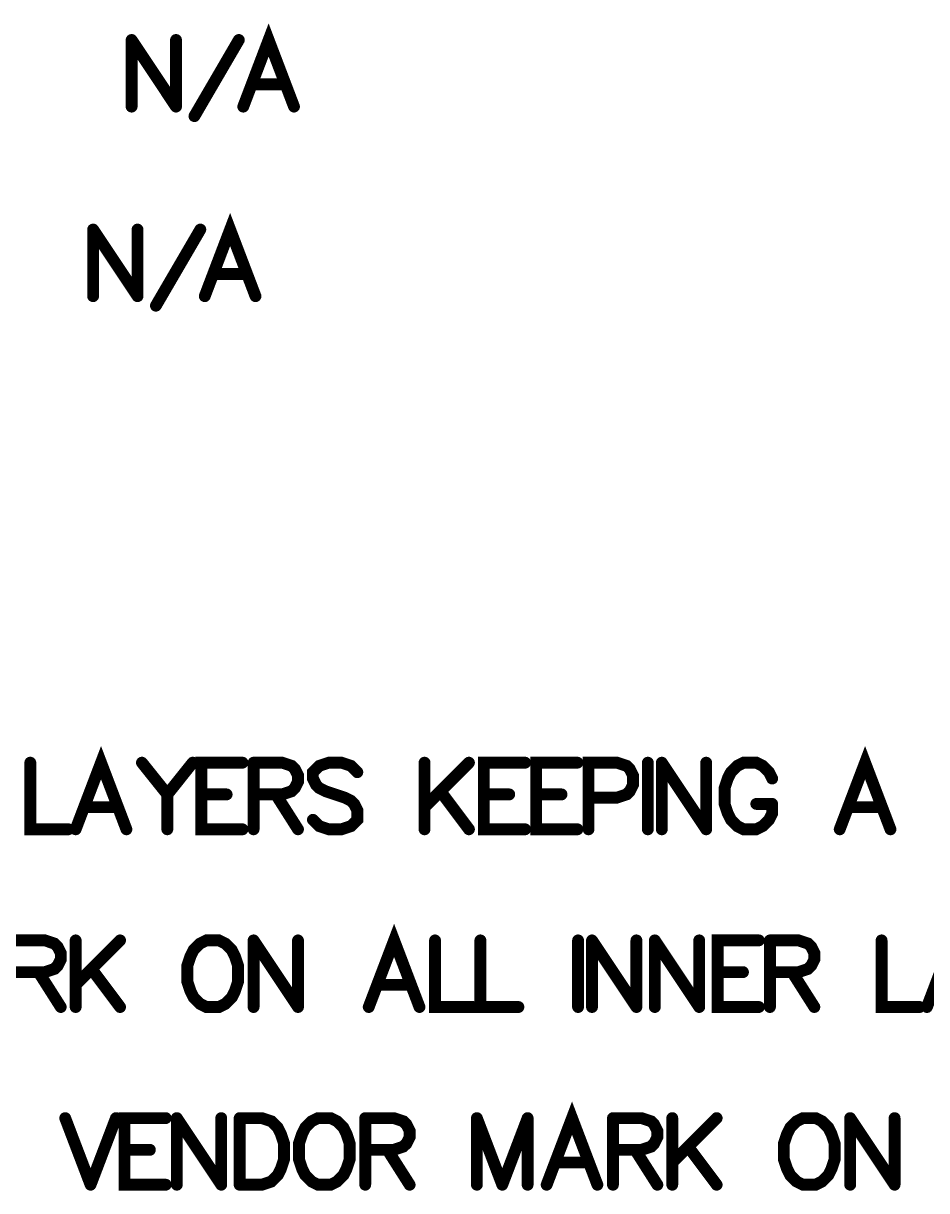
# Model space of a CAD drawing. Extents: x -9.8 to 23.3, y -7.1 to 14.3.
# Drawn here: x -4.315 to -3.552, y 6.135 to 7.12 of the extents above; entities that cross this region are included whole.
import ezdxf

# ---------------------------------------------------------------- set-up
doc = ezdxf.new("R2010")
doc.units = 0
doc.layers.add('2D_LINE_00', color=1, linetype='CONTINUOUS')

# ---------------------------------------------------------------- blocks, each defined once
blk = doc.blocks.new('SMOOTH_0$01')
at = {"const_width": 0.005}
blk.add_lwpolyline([(-0.0025, 0, 1), (0.0025, 0, 1)], format="xyb", close=True, dxfattribs=at)
blk = doc.blocks.new('DRAWING_1382')
at = {"layer": '2D_LINE_00', "const_width": 0.01}
blk.add_lwpolyline([(0, 0), (0.02142, -0.05624)], dxfattribs=at)
at = {"layer": '2D_LINE_00'}
for p in [(0, 0), (0.02142, -0.05624)]:
    blk.add_blockref('SMOOTH_0$01', p, dxfattribs=at)
blk = doc.blocks.new('DRAWING_1383')
at = {"layer": '2D_LINE_00', "const_width": 0.01}
blk.add_lwpolyline([(0, 0), (-0.02142, -0.05624)], dxfattribs=at)
at = {"layer": '2D_LINE_00'}
for p in [(0, 0), (-0.02142, -0.05624)]:
    blk.add_blockref('SMOOTH_0$01', p, dxfattribs=at)
blk = doc.blocks.new('DRAWING_1384')
at = {"layer": '2D_LINE_00', "const_width": 0.01}
blk.add_lwpolyline([(0, 0), (-0.03481, 0), (-0.03481, -0.05624), (0, -0.05624)], dxfattribs=at)
at = {"layer": '2D_LINE_00'}
for p in [(-0.03481, 0), (0, 0), (-0.03481, -0.05624), (0, -0.05624)]:
    blk.add_blockref('SMOOTH_0$01', p, dxfattribs=at)
blk = doc.blocks.new('DRAWING_1385')
at = {"layer": '2D_LINE_00', "const_width": 0.01}
blk.add_lwpolyline([(0, 0), (0.02142, 0)], dxfattribs=at)
at = {"layer": '2D_LINE_00'}
for p in [(0, 0), (0.02142, 0)]:
    blk.add_blockref('SMOOTH_0$01', p, dxfattribs=at)
blk = doc.blocks.new('DRAWING_1386')
at = {"layer": '2D_LINE_00', "const_width": 0.01}
blk.add_lwpolyline([(0, 0), (0, -0.05624)], dxfattribs=at)
at = {"layer": '2D_LINE_00'}
for p in [(0, 0), (0, -0.05624)]:
    blk.add_blockref('SMOOTH_0$01', p, dxfattribs=at)
blk = doc.blocks.new('DRAWING_1387')
at = {"layer": '2D_LINE_00', "const_width": 0.01}
blk.add_lwpolyline([(0, 0), (0.03749, -0.05624)], dxfattribs=at)
at = {"layer": '2D_LINE_00'}
for p in [(0, 0), (0.03749, -0.05624)]:
    blk.add_blockref('SMOOTH_0$01', p, dxfattribs=at)
blk = doc.blocks.new('DRAWING_1388')
at = {"layer": '2D_LINE_00', "const_width": 0.01}
blk.add_lwpolyline([(0, 0), (0, -0.05624)], dxfattribs=at)
at = {"layer": '2D_LINE_00'}
for p in [(0, 0), (0, -0.05624)]:
    blk.add_blockref('SMOOTH_0$01', p, dxfattribs=at)
blk = doc.blocks.new('DRAWING_1389')
at = {"layer": '2D_LINE_00', "const_width": 0.01}
blk.add_lwpolyline([(0, 0), (0, -0.05624)], dxfattribs=at)
at = {"layer": '2D_LINE_00'}
for p in [(0, 0), (0, -0.05624)]:
    blk.add_blockref('SMOOTH_0$01', p, dxfattribs=at)
blk = doc.blocks.new('DRAWING_1390')
at = {"layer": '2D_LINE_00', "const_width": 0.01}
blk.add_lwpolyline([(0, 0), (0.01874, 0), (0.02678, -0.00268), (0.03213, -0.00804), (0.03481, -0.01339), (0.03749, -0.02143), (0.03749, -0.03482), (0.03481, -0.04285), (0.03213, -0.04821), (0.02678, -0.05356), (0.01874, -0.05624), (0, -0.05624)], dxfattribs=at)
at = {"layer": '2D_LINE_00'}
for p in [(0, 0), (0.01874, 0), (0.02678, -0.00268), (0.03213, -0.00804), (0.03481, -0.01339), (0.03749, -0.02143), (0.03481, -0.04285), (0.03749, -0.03482), (0.02678, -0.05356), (0.03213, -0.04821), (0, -0.05624), (0.01874, -0.05624)]:
    blk.add_blockref('SMOOTH_0$01', p, dxfattribs=at)
blk = doc.blocks.new('DRAWING_1391')
at = {"layer": '2D_LINE_00', "const_width": 0.01}
blk.add_lwpolyline([(0, 0), (-0.00535, -0.00268), (-0.01071, -0.00804), (-0.01339, -0.01339), (-0.01607, -0.02143), (-0.01607, -0.03482), (-0.01339, -0.04285), (-0.01071, -0.04821), (-0.00535, -0.05356), (0, -0.05624), (0.01071, -0.05624), (0.01607, -0.05356), (0.02143, -0.04821), (0.02411, -0.04285), (0.02678, -0.03482), (0.02678, -0.02143), (0.02411, -0.01339), (0.02143, -0.00804), (0.01607, -0.00268), (0.01071, 0), (0, 0)], dxfattribs=at)
at = {"layer": '2D_LINE_00'}
for p in [(-0.00535, -0.00268), (0, 0), (0, 0), (0.01071, 0), (0.01607, -0.00268), (-0.01339, -0.01339), (-0.01071, -0.00804), (0.02143, -0.00804), (0.02411, -0.01339), (-0.01607, -0.02143), (0.02678, -0.02143), (-0.01607, -0.03482), (-0.01339, -0.04285), (0.02411, -0.04285), (0.02678, -0.03482), (-0.01071, -0.04821), (-0.00535, -0.05356), (0.01607, -0.05356), (0.02143, -0.04821), (0, -0.05624), (0.01071, -0.05624)]:
    blk.add_blockref('SMOOTH_0$01', p, dxfattribs=at)
blk = doc.blocks.new('DRAWING_1392')
at = {"layer": '2D_LINE_00', "const_width": 0.01}
blk.add_lwpolyline([(0, 0), (0, -0.05624)], dxfattribs=at)
at = {"layer": '2D_LINE_00'}
for p in [(0, 0), (0, -0.05624)]:
    blk.add_blockref('SMOOTH_0$01', p, dxfattribs=at)
blk = doc.blocks.new('DRAWING_1393')
at = {"layer": '2D_LINE_00', "const_width": 0.01}
blk.add_lwpolyline([(0, 0), (0.0241, 0), (0.03213, -0.00268), (0.03481, -0.00536), (0.03749, -0.01071), (0.03749, -0.01607), (0.03481, -0.02143), (0.03213, -0.0241), (0.0241, -0.02678), (0, -0.02678)], dxfattribs=at)
at = {"layer": '2D_LINE_00'}
for p in [(0, 0), (0.0241, 0), (0.03213, -0.00268), (0.03481, -0.00536), (0.03749, -0.01071), (0.03213, -0.0241), (0.03481, -0.02143), (0.03749, -0.01607), (0, -0.02678), (0.0241, -0.02678)]:
    blk.add_blockref('SMOOTH_0$01', p, dxfattribs=at)
blk = doc.blocks.new('DRAWING_1394')
at = {"layer": '2D_LINE_00', "const_width": 0.01}
blk.add_lwpolyline([(0, 0), (0.01875, -0.02946)], dxfattribs=at)
at = {"layer": '2D_LINE_00'}
for p in [(0, 0), (0.01875, -0.02946)]:
    blk.add_blockref('SMOOTH_0$01', p, dxfattribs=at)
blk = doc.blocks.new('DRAWING_1395')
at = {"layer": '2D_LINE_00', "const_width": 0.01}
blk.add_lwpolyline([(0, 0), (0, -0.05624)], dxfattribs=at)
at = {"layer": '2D_LINE_00'}
for p in [(0, 0), (0, -0.05624)]:
    blk.add_blockref('SMOOTH_0$01', p, dxfattribs=at)
blk = doc.blocks.new('DRAWING_1396')
at = {"layer": '2D_LINE_00', "const_width": 0.01}
blk.add_lwpolyline([(0, 0), (0.02143, -0.05624)], dxfattribs=at)
at = {"layer": '2D_LINE_00'}
for p in [(0, 0), (0.02143, -0.05624)]:
    blk.add_blockref('SMOOTH_0$01', p, dxfattribs=at)
blk = doc.blocks.new('DRAWING_1397')
at = {"layer": '2D_LINE_00', "const_width": 0.01}
blk.add_lwpolyline([(0, 0), (-0.02142, -0.05624)], dxfattribs=at)
at = {"layer": '2D_LINE_00'}
for p in [(0, 0), (-0.02142, -0.05624)]:
    blk.add_blockref('SMOOTH_0$01', p, dxfattribs=at)
blk = doc.blocks.new('DRAWING_1398')
at = {"layer": '2D_LINE_00', "const_width": 0.01}
blk.add_lwpolyline([(0, 0), (0, -0.05624)], dxfattribs=at)
at = {"layer": '2D_LINE_00'}
for p in [(0, 0), (0, -0.05624)]:
    blk.add_blockref('SMOOTH_0$01', p, dxfattribs=at)
blk = doc.blocks.new('DRAWING_1399')
at = {"layer": '2D_LINE_00', "const_width": 0.01}
blk.add_lwpolyline([(0, 0), (-0.02142, 0.05624), (-0.04284, 0)], dxfattribs=at)
at = {"layer": '2D_LINE_00'}
for p in [(-0.02142, 0.05624), (-0.04284, 0), (0, 0)]:
    blk.add_blockref('SMOOTH_0$01', p, dxfattribs=at)
blk = doc.blocks.new('DRAWING_1400')
at = {"layer": '2D_LINE_00', "const_width": 0.01}
blk.add_lwpolyline([(0, 0), (0.02678, 0)], dxfattribs=at)
at = {"layer": '2D_LINE_00'}
for p in [(0, 0), (0.02678, 0)]:
    blk.add_blockref('SMOOTH_0$01', p, dxfattribs=at)
blk = doc.blocks.new('DRAWING_1401')
at = {"layer": '2D_LINE_00', "const_width": 0.01}
blk.add_lwpolyline([(0, 0), (0, -0.05624)], dxfattribs=at)
at = {"layer": '2D_LINE_00'}
for p in [(0, 0), (0, -0.05624)]:
    blk.add_blockref('SMOOTH_0$01', p, dxfattribs=at)
blk = doc.blocks.new('DRAWING_1402')
at = {"layer": '2D_LINE_00', "const_width": 0.01}
blk.add_lwpolyline([(0, 0), (0.0241, 0), (0.03213, -0.00268), (0.03481, -0.00536), (0.03749, -0.01071), (0.03749, -0.01607), (0.03481, -0.02143), (0.03213, -0.0241), (0.0241, -0.02678), (0, -0.02678)], dxfattribs=at)
at = {"layer": '2D_LINE_00'}
for p in [(0, 0), (0.0241, 0), (0.03213, -0.00268), (0.03481, -0.00536), (0.03749, -0.01071), (0.03213, -0.0241), (0.03481, -0.02143), (0.03749, -0.01607), (0, -0.02678), (0.0241, -0.02678)]:
    blk.add_blockref('SMOOTH_0$01', p, dxfattribs=at)
blk = doc.blocks.new('DRAWING_1403')
at = {"layer": '2D_LINE_00', "const_width": 0.01}
blk.add_lwpolyline([(0, 0), (0.01875, -0.02946)], dxfattribs=at)
at = {"layer": '2D_LINE_00'}
for p in [(0, 0), (0.01875, -0.02946)]:
    blk.add_blockref('SMOOTH_0$01', p, dxfattribs=at)
blk = doc.blocks.new('DRAWING_1404')
at = {"layer": '2D_LINE_00', "const_width": 0.01}
blk.add_lwpolyline([(0, 0), (0, -0.05624)], dxfattribs=at)
at = {"layer": '2D_LINE_00'}
for p in [(0, 0), (0, -0.05624)]:
    blk.add_blockref('SMOOTH_0$01', p, dxfattribs=at)
blk = doc.blocks.new('DRAWING_1405')
at = {"layer": '2D_LINE_00', "const_width": 0.01}
blk.add_lwpolyline([(0, 0), (-0.03749, -0.03749)], dxfattribs=at)
at = {"layer": '2D_LINE_00'}
for p in [(0, 0), (-0.03749, -0.03749)]:
    blk.add_blockref('SMOOTH_0$01', p, dxfattribs=at)
blk = doc.blocks.new('DRAWING_1406')
at = {"layer": '2D_LINE_00', "const_width": 0.01}
blk.add_lwpolyline([(0, 0), (0.0241, -0.03214)], dxfattribs=at)
at = {"layer": '2D_LINE_00'}
for p in [(0, 0), (0.0241, -0.03214)]:
    blk.add_blockref('SMOOTH_0$01', p, dxfattribs=at)
blk = doc.blocks.new('DRAWING_1407')
at = {"layer": '2D_LINE_00', "const_width": 0.01}
blk.add_lwpolyline([(0, 0), (-0.00536, -0.00268), (-0.01071, -0.00804), (-0.01339, -0.01339), (-0.01607, -0.02143), (-0.01607, -0.03482), (-0.01339, -0.04285), (-0.01071, -0.04821), (-0.00536, -0.05356), (0, -0.05624), (0.01071, -0.05624), (0.01607, -0.05356), (0.02142, -0.04821), (0.0241, -0.04285), (0.02678, -0.03482), (0.02678, -0.02143), (0.0241, -0.01339), (0.02142, -0.00804), (0.01607, -0.00268), (0.01071, 0), (0, 0)], dxfattribs=at)
at = {"layer": '2D_LINE_00'}
for p in [(-0.00536, -0.00268), (0, 0), (0, 0), (0.01071, 0), (0.01607, -0.00268), (-0.01339, -0.01339), (-0.01071, -0.00804), (0.02142, -0.00804), (0.0241, -0.01339), (-0.01607, -0.02143), (0.02678, -0.02143), (-0.01607, -0.03482), (-0.01339, -0.04285), (0.0241, -0.04285), (0.02678, -0.03482), (-0.01071, -0.04821), (-0.00536, -0.05356), (0.01607, -0.05356), (0.02142, -0.04821), (0, -0.05624), (0.01071, -0.05624)]:
    blk.add_blockref('SMOOTH_0$01', p, dxfattribs=at)
blk = doc.blocks.new('DRAWING_1408')
at = {"layer": '2D_LINE_00', "const_width": 0.01}
blk.add_lwpolyline([(0, 0), (0, -0.05624)], dxfattribs=at)
at = {"layer": '2D_LINE_00'}
for p in [(0, 0), (0, -0.05624)]:
    blk.add_blockref('SMOOTH_0$01', p, dxfattribs=at)
blk = doc.blocks.new('DRAWING_1409')
at = {"layer": '2D_LINE_00', "const_width": 0.01}
blk.add_lwpolyline([(0, 0), (0.03749, -0.05624)], dxfattribs=at)
at = {"layer": '2D_LINE_00'}
for p in [(0, 0), (0.03749, -0.05624)]:
    blk.add_blockref('SMOOTH_0$01', p, dxfattribs=at)
blk = doc.blocks.new('DRAWING_1410')
at = {"layer": '2D_LINE_00', "const_width": 0.01}
blk.add_lwpolyline([(0, 0), (0, -0.05624)], dxfattribs=at)
at = {"layer": '2D_LINE_00'}
for p in [(0, 0), (0, -0.05624)]:
    blk.add_blockref('SMOOTH_0$01', p, dxfattribs=at)
blk = doc.blocks.new('DRAWING_1730')
at = {"layer": '2D_LINE_00', "const_width": 0.01}
blk.add_lwpolyline([(0, 0), (0.0241, 0), (0.03213, -0.00268), (0.03481, -0.00536), (0.03749, -0.01071), (0.03749, -0.01607), (0.03481, -0.02143), (0.03213, -0.0241), (0.0241, -0.02678), (0, -0.02678)], dxfattribs=at)
at = {"layer": '2D_LINE_00'}
for p in [(0, 0), (0.0241, 0), (0.03213, -0.00268), (0.03481, -0.00536), (0.03749, -0.01071), (0.03213, -0.0241), (0.03481, -0.02143), (0.03749, -0.01607), (0, -0.02678), (0.0241, -0.02678)]:
    blk.add_blockref('SMOOTH_0$01', p, dxfattribs=at)
blk = doc.blocks.new('DRAWING_1731')
at = {"layer": '2D_LINE_00', "const_width": 0.01}
blk.add_lwpolyline([(0, 0), (0.01875, -0.02946)], dxfattribs=at)
at = {"layer": '2D_LINE_00'}
for p in [(0, 0), (0.01875, -0.02946)]:
    blk.add_blockref('SMOOTH_0$01', p, dxfattribs=at)
blk = doc.blocks.new('DRAWING_1732')
at = {"layer": '2D_LINE_00', "const_width": 0.01}
blk.add_lwpolyline([(0, 0), (0, -0.05624)], dxfattribs=at)
at = {"layer": '2D_LINE_00'}
for p in [(0, 0), (0, -0.05624)]:
    blk.add_blockref('SMOOTH_0$01', p, dxfattribs=at)
blk = doc.blocks.new('DRAWING_1733')
at = {"layer": '2D_LINE_00', "const_width": 0.01}
blk.add_lwpolyline([(0, 0), (-0.0375, -0.03749)], dxfattribs=at)
at = {"layer": '2D_LINE_00'}
for p in [(0, 0), (-0.0375, -0.03749)]:
    blk.add_blockref('SMOOTH_0$01', p, dxfattribs=at)
blk = doc.blocks.new('DRAWING_1734')
at = {"layer": '2D_LINE_00', "const_width": 0.01}
blk.add_lwpolyline([(0, 0), (0.02411, -0.03214)], dxfattribs=at)
at = {"layer": '2D_LINE_00'}
for p in [(0, 0), (0.02411, -0.03214)]:
    blk.add_blockref('SMOOTH_0$01', p, dxfattribs=at)
blk = doc.blocks.new('DRAWING_1735')
at = {"layer": '2D_LINE_00', "const_width": 0.01}
blk.add_lwpolyline([(0, 0), (-0.00536, -0.00268), (-0.01071, -0.00804), (-0.01339, -0.01339), (-0.01607, -0.02143), (-0.01607, -0.03482), (-0.01339, -0.04285), (-0.01071, -0.04821), (-0.00536, -0.05356), (0, -0.05624), (0.01071, -0.05624), (0.01606, -0.05356), (0.02142, -0.04821), (0.0241, -0.04285), (0.02678, -0.03482), (0.02678, -0.02143), (0.0241, -0.01339), (0.02142, -0.00804), (0.01606, -0.00268), (0.01071, 0), (0, 0)], dxfattribs=at)
at = {"layer": '2D_LINE_00'}
for p in [(-0.00536, -0.00268), (0, 0), (0, 0), (0.01071, 0), (0.01606, -0.00268), (-0.01339, -0.01339), (-0.01071, -0.00804), (0.02142, -0.00804), (0.0241, -0.01339), (-0.01607, -0.02143), (0.02678, -0.02143), (-0.01607, -0.03482), (-0.01339, -0.04285), (0.0241, -0.04285), (0.02678, -0.03482), (-0.01071, -0.04821), (-0.00536, -0.05356), (0.01606, -0.05356), (0.02142, -0.04821), (0, -0.05624), (0.01071, -0.05624)]:
    blk.add_blockref('SMOOTH_0$01', p, dxfattribs=at)
blk = doc.blocks.new('DRAWING_1736')
at = {"layer": '2D_LINE_00', "const_width": 0.01}
blk.add_lwpolyline([(0, 0), (0, -0.05624)], dxfattribs=at)
at = {"layer": '2D_LINE_00'}
for p in [(0, 0), (0, -0.05624)]:
    blk.add_blockref('SMOOTH_0$01', p, dxfattribs=at)
blk = doc.blocks.new('DRAWING_1737')
at = {"layer": '2D_LINE_00', "const_width": 0.01}
blk.add_lwpolyline([(0, 0), (0.03749, -0.05624)], dxfattribs=at)
at = {"layer": '2D_LINE_00'}
for p in [(0, 0), (0.03749, -0.05624)]:
    blk.add_blockref('SMOOTH_0$01', p, dxfattribs=at)
blk = doc.blocks.new('DRAWING_1738')
at = {"layer": '2D_LINE_00', "const_width": 0.01}
blk.add_lwpolyline([(0, 0), (0, -0.05624)], dxfattribs=at)
at = {"layer": '2D_LINE_00'}
for p in [(0, 0), (0, -0.05624)]:
    blk.add_blockref('SMOOTH_0$01', p, dxfattribs=at)
blk = doc.blocks.new('DRAWING_1739')
at = {"layer": '2D_LINE_00', "const_width": 0.01}
blk.add_lwpolyline([(0, 0), (-0.02142, 0.05624), (-0.04285, 0)], dxfattribs=at)
at = {"layer": '2D_LINE_00'}
for p in [(-0.02142, 0.05624), (-0.04285, 0), (0, 0)]:
    blk.add_blockref('SMOOTH_0$01', p, dxfattribs=at)
blk = doc.blocks.new('DRAWING_1740')
at = {"layer": '2D_LINE_00', "const_width": 0.01}
blk.add_lwpolyline([(0, 0), (0.02678, 0)], dxfattribs=at)
at = {"layer": '2D_LINE_00'}
for p in [(0, 0), (0.02678, 0)]:
    blk.add_blockref('SMOOTH_0$01', p, dxfattribs=at)
blk = doc.blocks.new('DRAWING_1741')
at = {"layer": '2D_LINE_00', "const_width": 0.01}
blk.add_lwpolyline([(0, 0), (0, -0.05624), (0.03214, -0.05624)], dxfattribs=at)
at = {"layer": '2D_LINE_00'}
for p in [(0, 0), (0, -0.05624), (0.03214, -0.05624)]:
    blk.add_blockref('SMOOTH_0$01', p, dxfattribs=at)
blk = doc.blocks.new('DRAWING_1742')
at = {"layer": '2D_LINE_00', "const_width": 0.01}
blk.add_lwpolyline([(0, 0), (0, -0.05624), (0.03213, -0.05624)], dxfattribs=at)
at = {"layer": '2D_LINE_00'}
for p in [(0, 0), (0, -0.05624), (0.03213, -0.05624)]:
    blk.add_blockref('SMOOTH_0$01', p, dxfattribs=at)
blk = doc.blocks.new('DRAWING_1743')
at = {"layer": '2D_LINE_00', "const_width": 0.01}
blk.add_lwpolyline([(0, 0), (0, -0.05624)], dxfattribs=at)
at = {"layer": '2D_LINE_00'}
for p in [(0, 0), (0, -0.05624)]:
    blk.add_blockref('SMOOTH_0$01', p, dxfattribs=at)
blk = doc.blocks.new('DRAWING_1744')
at = {"layer": '2D_LINE_00', "const_width": 0.01}
blk.add_lwpolyline([(0, 0), (0, -0.05624)], dxfattribs=at)
at = {"layer": '2D_LINE_00'}
for p in [(0, 0), (0, -0.05624)]:
    blk.add_blockref('SMOOTH_0$01', p, dxfattribs=at)
blk = doc.blocks.new('DRAWING_1745')
at = {"layer": '2D_LINE_00', "const_width": 0.01}
blk.add_lwpolyline([(0, 0), (0.03749, -0.05624)], dxfattribs=at)
at = {"layer": '2D_LINE_00'}
for p in [(0, 0), (0.03749, -0.05624)]:
    blk.add_blockref('SMOOTH_0$01', p, dxfattribs=at)
blk = doc.blocks.new('DRAWING_1746')
at = {"layer": '2D_LINE_00', "const_width": 0.01}
blk.add_lwpolyline([(0, 0), (0, -0.05624)], dxfattribs=at)
at = {"layer": '2D_LINE_00'}
for p in [(0, 0), (0, -0.05624)]:
    blk.add_blockref('SMOOTH_0$01', p, dxfattribs=at)
blk = doc.blocks.new('DRAWING_1747')
at = {"layer": '2D_LINE_00', "const_width": 0.01}
blk.add_lwpolyline([(0, 0), (0, -0.05624)], dxfattribs=at)
at = {"layer": '2D_LINE_00'}
for p in [(0, 0), (0, -0.05624)]:
    blk.add_blockref('SMOOTH_0$01', p, dxfattribs=at)
blk = doc.blocks.new('DRAWING_1748')
at = {"layer": '2D_LINE_00', "const_width": 0.01}
blk.add_lwpolyline([(0, 0), (0.03749, -0.05624)], dxfattribs=at)
at = {"layer": '2D_LINE_00'}
for p in [(0, 0), (0.03749, -0.05624)]:
    blk.add_blockref('SMOOTH_0$01', p, dxfattribs=at)
blk = doc.blocks.new('DRAWING_1749')
at = {"layer": '2D_LINE_00', "const_width": 0.01}
blk.add_lwpolyline([(0, 0), (0, -0.05624)], dxfattribs=at)
at = {"layer": '2D_LINE_00'}
for p in [(0, 0), (0, -0.05624)]:
    blk.add_blockref('SMOOTH_0$01', p, dxfattribs=at)
blk = doc.blocks.new('DRAWING_1750')
at = {"layer": '2D_LINE_00', "const_width": 0.01}
blk.add_lwpolyline([(0, 0), (-0.03482, 0), (-0.03482, -0.05624), (0, -0.05624)], dxfattribs=at)
at = {"layer": '2D_LINE_00'}
for p in [(-0.03482, 0), (0, 0), (-0.03482, -0.05624), (0, -0.05624)]:
    blk.add_blockref('SMOOTH_0$01', p, dxfattribs=at)
blk = doc.blocks.new('DRAWING_1751')
at = {"layer": '2D_LINE_00', "const_width": 0.01}
blk.add_lwpolyline([(0, 0), (0.02142, 0)], dxfattribs=at)
at = {"layer": '2D_LINE_00'}
for p in [(0, 0), (0.02142, 0)]:
    blk.add_blockref('SMOOTH_0$01', p, dxfattribs=at)
blk = doc.blocks.new('DRAWING_1752')
at = {"layer": '2D_LINE_00', "const_width": 0.01}
blk.add_lwpolyline([(0, 0), (0, -0.05624)], dxfattribs=at)
at = {"layer": '2D_LINE_00'}
for p in [(0, 0), (0, -0.05624)]:
    blk.add_blockref('SMOOTH_0$01', p, dxfattribs=at)
blk = doc.blocks.new('DRAWING_1753')
at = {"layer": '2D_LINE_00', "const_width": 0.01}
blk.add_lwpolyline([(0, 0), (0.0241, 0), (0.03213, -0.00268), (0.03481, -0.00536), (0.03749, -0.01071), (0.03749, -0.01607), (0.03481, -0.02143), (0.03213, -0.0241), (0.0241, -0.02678), (0, -0.02678)], dxfattribs=at)
at = {"layer": '2D_LINE_00'}
for p in [(0, 0), (0.0241, 0), (0.03213, -0.00268), (0.03481, -0.00536), (0.03749, -0.01071), (0.03213, -0.0241), (0.03481, -0.02143), (0.03749, -0.01607), (0, -0.02678), (0.0241, -0.02678)]:
    blk.add_blockref('SMOOTH_0$01', p, dxfattribs=at)
blk = doc.blocks.new('DRAWING_1754')
at = {"layer": '2D_LINE_00', "const_width": 0.01}
blk.add_lwpolyline([(0, 0), (0.01875, -0.02946)], dxfattribs=at)
at = {"layer": '2D_LINE_00'}
for p in [(0, 0), (0.01875, -0.02946)]:
    blk.add_blockref('SMOOTH_0$01', p, dxfattribs=at)
blk = doc.blocks.new('DRAWING_1755')
at = {"layer": '2D_LINE_00', "const_width": 0.01}
blk.add_lwpolyline([(0, 0), (0, -0.05624), (0.03214, -0.05624)], dxfattribs=at)
at = {"layer": '2D_LINE_00'}
for p in [(0, 0), (0, -0.05624), (0.03214, -0.05624)]:
    blk.add_blockref('SMOOTH_0$01', p, dxfattribs=at)
blk = doc.blocks.new('DRAWING_1756')
at = {"layer": '2D_LINE_00', "const_width": 0.01}
blk.add_lwpolyline([(0, 0), (-0.02143, 0.05624), (-0.04285, 0)], dxfattribs=at)
at = {"layer": '2D_LINE_00'}
for p in [(-0.02143, 0.05624), (-0.04285, 0), (0, 0)]:
    blk.add_blockref('SMOOTH_0$01', p, dxfattribs=at)
blk = doc.blocks.new('DRAWING_1821')
at = {"layer": '2D_LINE_00', "const_width": 0.01}
blk.add_lwpolyline([(0, 0), (0, -0.05624), (0.03213, -0.05624)], dxfattribs=at)
at = {"layer": '2D_LINE_00'}
for p in [(0, 0), (0, -0.05624), (0.03213, -0.05624)]:
    blk.add_blockref('SMOOTH_0$01', p, dxfattribs=at)
blk = doc.blocks.new('DRAWING_1822')
at = {"layer": '2D_LINE_00', "const_width": 0.01}
blk.add_lwpolyline([(0, 0), (-0.02142, 0.05624), (-0.04285, 0)], dxfattribs=at)
at = {"layer": '2D_LINE_00'}
for p in [(-0.02142, 0.05624), (-0.04285, 0), (0, 0)]:
    blk.add_blockref('SMOOTH_0$01', p, dxfattribs=at)
blk = doc.blocks.new('DRAWING_1823')
at = {"layer": '2D_LINE_00', "const_width": 0.01}
blk.add_lwpolyline([(0, 0), (0.02678, 0)], dxfattribs=at)
at = {"layer": '2D_LINE_00'}
for p in [(0, 0), (0.02678, 0)]:
    blk.add_blockref('SMOOTH_0$01', p, dxfattribs=at)
blk = doc.blocks.new('DRAWING_1824')
at = {"layer": '2D_LINE_00', "const_width": 0.01}
blk.add_lwpolyline([(0, 0), (0.02143, -0.02678), (0.02143, -0.05624)], dxfattribs=at)
at = {"layer": '2D_LINE_00'}
for p in [(0, 0), (0.02143, -0.02678), (0.02143, -0.05624)]:
    blk.add_blockref('SMOOTH_0$01', p, dxfattribs=at)
blk = doc.blocks.new('DRAWING_1825')
at = {"layer": '2D_LINE_00', "const_width": 0.01}
blk.add_lwpolyline([(0, 0), (-0.02142, -0.02678)], dxfattribs=at)
at = {"layer": '2D_LINE_00'}
for p in [(0, 0), (-0.02142, -0.02678)]:
    blk.add_blockref('SMOOTH_0$01', p, dxfattribs=at)
blk = doc.blocks.new('DRAWING_1826')
at = {"layer": '2D_LINE_00', "const_width": 0.01}
blk.add_lwpolyline([(0, 0), (-0.03482, 0), (-0.03482, -0.05624), (0, -0.05624)], dxfattribs=at)
at = {"layer": '2D_LINE_00'}
for p in [(-0.03482, 0), (0, 0), (-0.03482, -0.05624), (0, -0.05624)]:
    blk.add_blockref('SMOOTH_0$01', p, dxfattribs=at)
blk = doc.blocks.new('DRAWING_1827')
at = {"layer": '2D_LINE_00', "const_width": 0.01}
blk.add_lwpolyline([(0, 0), (0.02143, 0)], dxfattribs=at)
at = {"layer": '2D_LINE_00'}
for p in [(0, 0), (0.02143, 0)]:
    blk.add_blockref('SMOOTH_0$01', p, dxfattribs=at)
blk = doc.blocks.new('DRAWING_1828')
at = {"layer": '2D_LINE_00', "const_width": 0.01}
blk.add_lwpolyline([(0, 0), (0, -0.05624)], dxfattribs=at)
at = {"layer": '2D_LINE_00'}
for p in [(0, 0), (0, -0.05624)]:
    blk.add_blockref('SMOOTH_0$01', p, dxfattribs=at)
blk = doc.blocks.new('DRAWING_1829')
at = {"layer": '2D_LINE_00', "const_width": 0.01}
blk.add_lwpolyline([(0, 0), (0.0241, 0), (0.03214, -0.00268), (0.03481, -0.00536), (0.03749, -0.01071), (0.03749, -0.01607), (0.03481, -0.02143), (0.03214, -0.0241), (0.0241, -0.02678), (0, -0.02678)], dxfattribs=at)
at = {"layer": '2D_LINE_00'}
for p in [(0, 0), (0.0241, 0), (0.03214, -0.00268), (0.03481, -0.00536), (0.03749, -0.01071), (0.03214, -0.0241), (0.03481, -0.02143), (0.03749, -0.01607), (0, -0.02678), (0.0241, -0.02678)]:
    blk.add_blockref('SMOOTH_0$01', p, dxfattribs=at)
blk = doc.blocks.new('DRAWING_1830')
at = {"layer": '2D_LINE_00', "const_width": 0.01}
blk.add_lwpolyline([(0, 0), (0.01874, -0.02946)], dxfattribs=at)
at = {"layer": '2D_LINE_00'}
for p in [(0, 0), (0.01874, -0.02946)]:
    blk.add_blockref('SMOOTH_0$01', p, dxfattribs=at)
blk = doc.blocks.new('DRAWING_1831')
at = {"layer": '2D_LINE_00', "const_width": 0.01}
blk.add_lwpolyline([(0, 0), (-0.00536, 0.00536), (-0.01339, 0.00804), (-0.0241, 0.00804), (-0.03214, 0.00536), (-0.03749, 0), (-0.03749, -0.00535), (-0.03481, -0.01071), (-0.03214, -0.01339), (-0.02678, -0.01606), (-0.01071, -0.02142), (-0.00536, -0.0241), (-0.00268, -0.02678), (0, -0.03213), (0, -0.04017), (-0.00536, -0.04552), (-0.01339, -0.0482), (-0.0241, -0.0482), (-0.03214, -0.04552), (-0.03749, -0.04017)], dxfattribs=at)
at = {"layer": '2D_LINE_00'}
for p in [(-0.03214, 0.00536), (-0.0241, 0.00804), (-0.01339, 0.00804), (-0.00536, 0.00536), (-0.03749, 0), (0, 0), (-0.03749, -0.00535), (-0.03481, -0.01071), (-0.03214, -0.01339), (-0.02678, -0.01606), (-0.01071, -0.02142), (-0.00536, -0.0241), (-0.00268, -0.02678), (0, -0.03213), (-0.03749, -0.04017), (0, -0.04017), (-0.03214, -0.04552), (-0.0241, -0.0482), (-0.01339, -0.0482), (-0.00536, -0.04552)]:
    blk.add_blockref('SMOOTH_0$01', p, dxfattribs=at)
blk = doc.blocks.new('DRAWING_1832')
at = {"layer": '2D_LINE_00', "const_width": 0.01}
blk.add_lwpolyline([(0, 0), (0, -0.05624)], dxfattribs=at)
at = {"layer": '2D_LINE_00'}
for p in [(0, 0), (0, -0.05624)]:
    blk.add_blockref('SMOOTH_0$01', p, dxfattribs=at)
blk = doc.blocks.new('DRAWING_1833')
at = {"layer": '2D_LINE_00', "const_width": 0.01}
blk.add_lwpolyline([(0, 0), (-0.0375, -0.03749)], dxfattribs=at)
at = {"layer": '2D_LINE_00'}
for p in [(0, 0), (-0.0375, -0.03749)]:
    blk.add_blockref('SMOOTH_0$01', p, dxfattribs=at)
blk = doc.blocks.new('DRAWING_1834')
at = {"layer": '2D_LINE_00', "const_width": 0.01}
blk.add_lwpolyline([(0, 0), (0.02411, -0.03214)], dxfattribs=at)
at = {"layer": '2D_LINE_00'}
for p in [(0, 0), (0.02411, -0.03214)]:
    blk.add_blockref('SMOOTH_0$01', p, dxfattribs=at)
blk = doc.blocks.new('DRAWING_1835')
at = {"layer": '2D_LINE_00', "const_width": 0.01}
blk.add_lwpolyline([(0, 0), (-0.03482, 0), (-0.03482, -0.05624), (0, -0.05624)], dxfattribs=at)
at = {"layer": '2D_LINE_00'}
for p in [(-0.03482, 0), (0, 0), (-0.03482, -0.05624), (0, -0.05624)]:
    blk.add_blockref('SMOOTH_0$01', p, dxfattribs=at)
blk = doc.blocks.new('DRAWING_1836')
at = {"layer": '2D_LINE_00', "const_width": 0.01}
blk.add_lwpolyline([(0, 0), (0.02143, 0)], dxfattribs=at)
at = {"layer": '2D_LINE_00'}
for p in [(0, 0), (0.02143, 0)]:
    blk.add_blockref('SMOOTH_0$01', p, dxfattribs=at)
blk = doc.blocks.new('DRAWING_1837')
at = {"layer": '2D_LINE_00', "const_width": 0.01}
blk.add_lwpolyline([(0, 0), (-0.03481, 0), (-0.03481, -0.05624), (0, -0.05624)], dxfattribs=at)
at = {"layer": '2D_LINE_00'}
for p in [(-0.03481, 0), (0, 0), (-0.03481, -0.05624), (0, -0.05624)]:
    blk.add_blockref('SMOOTH_0$01', p, dxfattribs=at)
blk = doc.blocks.new('DRAWING_1838')
at = {"layer": '2D_LINE_00', "const_width": 0.01}
blk.add_lwpolyline([(0, 0), (0.02142, 0)], dxfattribs=at)
at = {"layer": '2D_LINE_00'}
for p in [(0, 0), (0.02142, 0)]:
    blk.add_blockref('SMOOTH_0$01', p, dxfattribs=at)
blk = doc.blocks.new('DRAWING_1839')
at = {"layer": '2D_LINE_00', "const_width": 0.01}
blk.add_lwpolyline([(0, 0), (0.0241, 0), (0.03213, 0.00268), (0.03481, 0.00536), (0.03749, 0.01071), (0.03749, 0.01875), (0.03481, 0.0241), (0.03213, 0.02678), (0.0241, 0.02946), (0, 0.02946), (0, -0.02678)], dxfattribs=at)
at = {"layer": '2D_LINE_00'}
for p in [(0, 0.02946), (0.0241, 0.02946), (0.03213, 0.02678), (0.03481, 0.0241), (0.03749, 0.01875), (0.03481, 0.00536), (0.03749, 0.01071), (0, 0), (0.0241, 0), (0.03213, 0.00268), (0, -0.02678)]:
    blk.add_blockref('SMOOTH_0$01', p, dxfattribs=at)
blk = doc.blocks.new('DRAWING_1840')
at = {"layer": '2D_LINE_00', "const_width": 0.01}
blk.add_lwpolyline([(0, 0), (0, -0.05624)], dxfattribs=at)
at = {"layer": '2D_LINE_00'}
for p in [(0, 0), (0, -0.05624)]:
    blk.add_blockref('SMOOTH_0$01', p, dxfattribs=at)
blk = doc.blocks.new('DRAWING_1841')
at = {"layer": '2D_LINE_00', "const_width": 0.01}
blk.add_lwpolyline([(0, 0), (0, -0.05624)], dxfattribs=at)
at = {"layer": '2D_LINE_00'}
for p in [(0, 0), (0, -0.05624)]:
    blk.add_blockref('SMOOTH_0$01', p, dxfattribs=at)
blk = doc.blocks.new('DRAWING_1842')
at = {"layer": '2D_LINE_00', "const_width": 0.01}
blk.add_lwpolyline([(0, 0), (0.03749, -0.05624)], dxfattribs=at)
at = {"layer": '2D_LINE_00'}
for p in [(0, 0), (0.03749, -0.05624)]:
    blk.add_blockref('SMOOTH_0$01', p, dxfattribs=at)
blk = doc.blocks.new('DRAWING_1843')
at = {"layer": '2D_LINE_00', "const_width": 0.01}
blk.add_lwpolyline([(0, 0), (0, -0.05624)], dxfattribs=at)
at = {"layer": '2D_LINE_00'}
for p in [(0, 0), (0, -0.05624)]:
    blk.add_blockref('SMOOTH_0$01', p, dxfattribs=at)
blk = doc.blocks.new('DRAWING_1844')
at = {"layer": '2D_LINE_00', "const_width": 0.01}
blk.add_lwpolyline([(0, 0), (-0.00268, 0.00535), (-0.00803, 0.01071), (-0.01339, 0.01339), (-0.0241, 0.01339), (-0.02945, 0.01071), (-0.03481, 0.00535), (-0.03749, 0), (-0.04017, -0.00804), (-0.04017, -0.02143), (-0.03749, -0.02946), (-0.03481, -0.03482), (-0.02945, -0.04017), (-0.0241, -0.04285), (-0.01339, -0.04285), (-0.00803, -0.04017), (-0.00268, -0.03482), (0, -0.02946), (0, -0.02143)], dxfattribs=at)
at = {"layer": '2D_LINE_00'}
for p in [(-0.03481, 0.00535), (-0.02945, 0.01071), (-0.0241, 0.01339), (-0.01339, 0.01339), (-0.00803, 0.01071), (-0.00268, 0.00535), (-0.03749, 0), (0, 0), (-0.04017, -0.00804), (-0.04017, -0.02143), (0, -0.02143), (-0.03749, -0.02946), (0, -0.02946), (-0.03481, -0.03482), (-0.02945, -0.04017), (-0.0241, -0.04285), (-0.01339, -0.04285), (-0.00803, -0.04017), (-0.00268, -0.03482)]:
    blk.add_blockref('SMOOTH_0$01', p, dxfattribs=at)
blk = doc.blocks.new('DRAWING_1845')
at = {"layer": '2D_LINE_00', "const_width": 0.01}
blk.add_lwpolyline([(0, 0), (0.01339, 0)], dxfattribs=at)
at = {"layer": '2D_LINE_00'}
for p in [(0, 0), (0.01339, 0)]:
    blk.add_blockref('SMOOTH_0$01', p, dxfattribs=at)
blk = doc.blocks.new('DRAWING_1846')
at = {"layer": '2D_LINE_00', "const_width": 0.01}
blk.add_lwpolyline([(0, 0), (-0.02142, 0.05624), (-0.04285, 0)], dxfattribs=at)
at = {"layer": '2D_LINE_00'}
for p in [(-0.02142, 0.05624), (-0.04285, 0), (0, 0)]:
    blk.add_blockref('SMOOTH_0$01', p, dxfattribs=at)
blk = doc.blocks.new('DRAWING_1847')
at = {"layer": '2D_LINE_00', "const_width": 0.01}
blk.add_lwpolyline([(0, 0), (0.02678, 0)], dxfattribs=at)
at = {"layer": '2D_LINE_00'}
for p in [(0, 0), (0.02678, 0)]:
    blk.add_blockref('SMOOTH_0$01', p, dxfattribs=at)
blk = doc.blocks.new('DRAWING_1959')
at = {"layer": '2D_LINE_00', "const_width": 0.01}
blk.add_lwpolyline([(0, 0), (0, -0.05624)], dxfattribs=at)
at = {"layer": '2D_LINE_00'}
for p in [(0, 0), (0, -0.05624)]:
    blk.add_blockref('SMOOTH_0$01', p, dxfattribs=at)
blk = doc.blocks.new('DRAWING_1960')
at = {"layer": '2D_LINE_00', "const_width": 0.01}
blk.add_lwpolyline([(0, 0), (0.0375, -0.05624)], dxfattribs=at)
at = {"layer": '2D_LINE_00'}
for p in [(0, 0), (0.0375, -0.05624)]:
    blk.add_blockref('SMOOTH_0$01', p, dxfattribs=at)
blk = doc.blocks.new('DRAWING_1961')
at = {"layer": '2D_LINE_00', "const_width": 0.01}
blk.add_lwpolyline([(0, 0), (0, -0.05624)], dxfattribs=at)
at = {"layer": '2D_LINE_00'}
for p in [(0, 0), (0, -0.05624)]:
    blk.add_blockref('SMOOTH_0$01', p, dxfattribs=at)
blk = doc.blocks.new('DRAWING_1962')
at = {"layer": '2D_LINE_00', "const_width": 0.01}
blk.add_lwpolyline([(0, 0), (0.03749, 0.06427)], dxfattribs=at)
at = {"layer": '2D_LINE_00'}
for p in [(0.03749, 0.06427), (0, 0)]:
    blk.add_blockref('SMOOTH_0$01', p, dxfattribs=at)
blk = doc.blocks.new('DRAWING_1963')
at = {"layer": '2D_LINE_00', "const_width": 0.01}
blk.add_lwpolyline([(0, 0), (-0.02143, 0.05624), (-0.04285, 0)], dxfattribs=at)
at = {"layer": '2D_LINE_00'}
for p in [(-0.02143, 0.05624), (-0.04285, 0), (0, 0)]:
    blk.add_blockref('SMOOTH_0$01', p, dxfattribs=at)
blk = doc.blocks.new('DRAWING_1964')
at = {"layer": '2D_LINE_00', "const_width": 0.01}
blk.add_lwpolyline([(0, 0), (0.02678, 0)], dxfattribs=at)
at = {"layer": '2D_LINE_00'}
for p in [(0, 0), (0.02678, 0)]:
    blk.add_blockref('SMOOTH_0$01', p, dxfattribs=at)
blk = doc.blocks.new('DRAWING_2028')
at = {"layer": '2D_LINE_00', "const_width": 0.01}
blk.add_lwpolyline([(0, 0), (0, -0.05624)], dxfattribs=at)
at = {"layer": '2D_LINE_00'}
for p in [(0, 0), (0, -0.05624)]:
    blk.add_blockref('SMOOTH_0$01', p, dxfattribs=at)
blk = doc.blocks.new('DRAWING_2029')
at = {"layer": '2D_LINE_00', "const_width": 0.01}
blk.add_lwpolyline([(0, 0), (0.03749, -0.05624)], dxfattribs=at)
at = {"layer": '2D_LINE_00'}
for p in [(0, 0), (0.03749, -0.05624)]:
    blk.add_blockref('SMOOTH_0$01', p, dxfattribs=at)
blk = doc.blocks.new('DRAWING_2030')
at = {"layer": '2D_LINE_00', "const_width": 0.01}
blk.add_lwpolyline([(0, 0), (0, -0.05624)], dxfattribs=at)
at = {"layer": '2D_LINE_00'}
for p in [(0, 0), (0, -0.05624)]:
    blk.add_blockref('SMOOTH_0$01', p, dxfattribs=at)
blk = doc.blocks.new('DRAWING_2031')
at = {"layer": '2D_LINE_00', "const_width": 0.01}
blk.add_lwpolyline([(0, 0), (0.03749, 0.06427)], dxfattribs=at)
at = {"layer": '2D_LINE_00'}
for p in [(0.03749, 0.06427), (0, 0)]:
    blk.add_blockref('SMOOTH_0$01', p, dxfattribs=at)
blk = doc.blocks.new('DRAWING_2032')
at = {"layer": '2D_LINE_00', "const_width": 0.01}
blk.add_lwpolyline([(0, 0), (-0.02143, 0.05624), (-0.04285, 0)], dxfattribs=at)
at = {"layer": '2D_LINE_00'}
for p in [(-0.02143, 0.05624), (-0.04285, 0), (0, 0)]:
    blk.add_blockref('SMOOTH_0$01', p, dxfattribs=at)
blk = doc.blocks.new('DRAWING_2033')
at = {"layer": '2D_LINE_00', "const_width": 0.01}
blk.add_lwpolyline([(0, 0), (0.02678, 0)], dxfattribs=at)
at = {"layer": '2D_LINE_00'}
for p in [(0, 0), (0.02678, 0)]:
    blk.add_blockref('SMOOTH_0$01', p, dxfattribs=at)

msp = doc.modelspace()

# ---------------------------------------------------------------- block references
for name, p in [('DRAWING_2032', (-4.08628, 7.05)), ('DRAWING_2028', (-4.22339, 7.10624)), ('DRAWING_2029', (-4.22339, 7.10624)), ('DRAWING_2030', (-4.1859, 7.10624)), ('DRAWING_2031', (-4.17037, 7.04197)), ('DRAWING_2033', (-4.1211, 7.06875)), ('DRAWING_1963', (-4.11879, 6.89)), ('DRAWING_1959', (-4.25591, 6.94624)), ('DRAWING_1960', (-4.25591, 6.94624)), ('DRAWING_1961', (-4.21841, 6.94624)), ('DRAWING_1962', (-4.20288, 6.88197)), ('DRAWING_1964', (-4.15361, 6.90875)), ('DRAWING_1822', (-4.22779, 6.44)), ('DRAWING_1846', (-3.58266, 6.44)), ('DRAWING_1821', (-4.30893, 6.49624)), ('DRAWING_1824', (-4.21467, 6.49624)), ('DRAWING_1825', (-4.17182, 6.49624)), ('DRAWING_1826', (-4.12977, 6.49624)), ('DRAWING_1828', (-4.1204, 6.49624)), ('DRAWING_1829', (-4.1204, 6.49624)), ('DRAWING_1831', (-4.03283, 6.4882)), ('DRAWING_1832', (-3.97606, 6.49624)), ('DRAWING_1833', (-3.93856, 6.49624)), ('DRAWING_1835', (-3.89116, 6.49624)), ('DRAWING_1837', (-3.84698, 6.49624)), ('DRAWING_1839', (-3.8376, 6.46678)), ('DRAWING_1840', (-3.78752, 6.49624)), ('DRAWING_1841', (-3.77574, 6.49624)), ('DRAWING_1842', (-3.77574, 6.49624)), ('DRAWING_1843', (-3.73825, 6.49624)), ('DRAWING_1844', (-3.68255, 6.48285)), ('DRAWING_1827', (-4.16459, 6.46946)), ('DRAWING_1830', (-4.10165, 6.46946)), ('DRAWING_1834', (-3.96267, 6.47214)), ('DRAWING_1836', (-3.92598, 6.46946)), ('DRAWING_1838', (-3.88179, 6.46946)), ('DRAWING_1823', (-4.2626, 6.45875)), ('DRAWING_1845', (-3.69594, 6.46142)), ('DRAWING_1847', (-3.61747, 6.45875)), ('DRAWING_1739', (-3.98034, 6.29)), ('DRAWING_1756', (-3.50901, 6.29)), ('DRAWING_1730', (-4.32071, 6.34624)), ('DRAWING_1732', (-4.27064, 6.34624)), ('DRAWING_1733', (-4.23314, 6.34624)), ('DRAWING_1735', (-4.1603, 6.34624)), ('DRAWING_1736', (-4.1204, 6.34624)), ('DRAWING_1737', (-4.1204, 6.34624)), ('DRAWING_1738', (-4.08291, 6.34624)), ('DRAWING_1741', (-3.96722, 6.34624)), ('DRAWING_1742', (-3.92892, 6.34624)), ('DRAWING_1743', (-3.84644, 6.34624)), ('DRAWING_1744', (-3.83466, 6.34624)), ('DRAWING_1745', (-3.83466, 6.34624)), ('DRAWING_1746', (-3.79717, 6.34624)), ('DRAWING_1747', (-3.78163, 6.34624)), ('DRAWING_1748', (-3.78163, 6.34624)), ('DRAWING_1749', (-3.74414, 6.34624)), ('DRAWING_1750', (-3.69379, 6.34624)), ('DRAWING_1752', (-3.68442, 6.34624)), ('DRAWING_1753', (-3.68442, 6.34624)), ('DRAWING_1755', (-3.59016, 6.34624)), ('DRAWING_1734', (-4.25725, 6.32214)), ('DRAWING_1731', (-4.30197, 6.31946)), ('DRAWING_1751', (-3.72861, 6.31946)), ('DRAWING_1754', (-3.66568, 6.31946)), ('DRAWING_1740', (-4.01515, 6.30875)), ('DRAWING_1399', (-3.83011, 6.14)), ('DRAWING_1382', (-4.27947, 6.19624)), ('DRAWING_1383', (-4.23663, 6.19624)), ('DRAWING_1384', (-4.19458, 6.19624)), ('DRAWING_1386', (-4.18521, 6.19624)), ('DRAWING_1387', (-4.18521, 6.19624)), ('DRAWING_1388', (-4.14772, 6.19624)), ('DRAWING_1389', (-4.13218, 6.19624)), ('DRAWING_1390', (-4.13218, 6.19624)), ('DRAWING_1391', (-4.06604, 6.19624)), ('DRAWING_1392', (-4.02613, 6.19624)), ('DRAWING_1393', (-4.02613, 6.19624)), ('DRAWING_1395', (-3.93187, 6.19624)), ('DRAWING_1396', (-3.93187, 6.19624)), ('DRAWING_1397', (-3.88902, 6.19624)), ('DRAWING_1398', (-3.88902, 6.19624)), ('DRAWING_1401', (-3.81698, 6.19624)), ('DRAWING_1402', (-3.81698, 6.19624)), ('DRAWING_1404', (-3.7669, 6.19624)), ('DRAWING_1405', (-3.72941, 6.19624)), ('DRAWING_1407', (-3.65657, 6.19624)), ('DRAWING_1408', (-3.61667, 6.19624)), ('DRAWING_1409', (-3.61667, 6.19624)), ('DRAWING_1410', (-3.57918, 6.19624)), ('DRAWING_1385', (-4.22939, 6.16946)), ('DRAWING_1394', (-4.00739, 6.16946)), ('DRAWING_1403', (-3.79824, 6.16946)), ('DRAWING_1406', (-3.75351, 6.17214)), ('DRAWING_1400', (-3.86492, 6.15875))]:
    msp.add_blockref(name, p)

doc.saveas('drawing.dxf')
